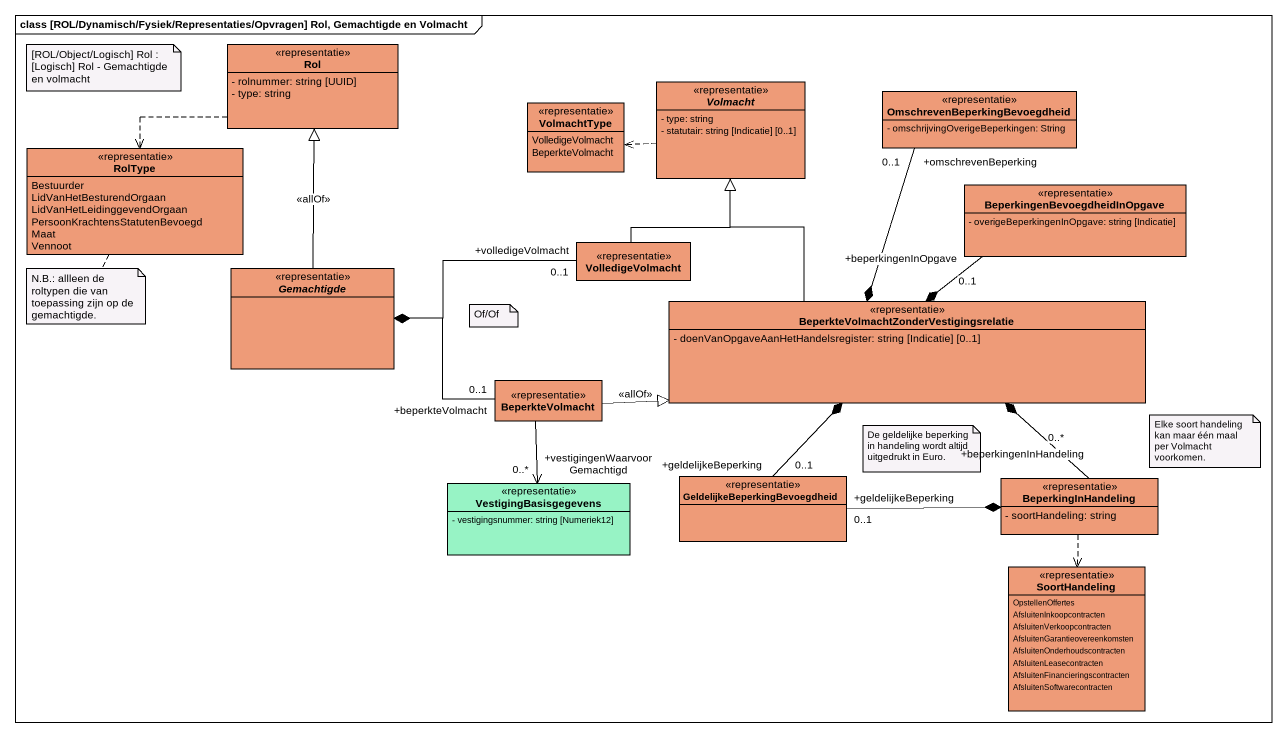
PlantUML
@startuml
mainframe class [ROL/Dynamisch/Fysiek/Representaties/Opvragen] Rol, Gemachtigde en Volmacht
hide circle
hide empty members
skinparam classAttributeIconSize 0
class Rol <<representatie>> #EE9B78 {
  - rolnummer: string [UUID]
  - type: string
}
enum VolmachtType <<representatie>> #EE9B78 {
  VolledigeVolmacht
  BeperkteVolmacht
}
abstract class Volmacht <<representatie>> #EE9B78 {
  - type: string
  - statutair: string [Indicatie] [0..1]
}
class "OmschrevenBeperkingBevoegdheid" as OmschrevenBeperkingBevoegdhe <<representatie>> #EE9B78 {
  - omschrijvingOverigeBeperkingen: String
}
enum RolType <<representatie>> #EE9B78 {
  Bestuurder
  LidVanHetBesturendOrgaan
  LidVanHetLeidinggevendOrgaan
  PersoonKrachtensStatutenBevoegd
  Maat
  Vennoot
}
class "BeperkingenBevoegdheidInOpgave" as BeperkingenBevoegdheidInOpga <<representatie>> #EE9B78 {
  - overigeBeperkingenInOpgave: string [Indicatie]
}
class VolledigeVolmacht <<representatie>> #EE9B78
abstract class Gemachtigde <<representatie>> #EE9B78
class "BeperkteVolmachtZonderVestigingsrelatie" as BeperkteVolmachtZonderVestig <<representatie>> #EE9B78 {
  - doenVanOpgaveAanHetHandelsregister: string [Indicatie] [0..1]
}
class BeperkteVolmacht <<representatie>> #EE9B78
class VestigingBasisgegevens <<representatie>> #97F3C5 {
  - vestigingsnummer: string [Numeriek12]
}
class "GeldelijkeBeperkingBevoegdheid" as GeldelijkeBeperkingBevoegdhe <<representatie>> #EE9B78
class BeperkingInHandeling <<representatie>> #EE9B78 {
  - soortHandeling: string
}
enum SoortHandeling <<representatie>> #EE9B78 {
  OpstellenOffertes
  AfsluitenInkoopcontracten
  AfsluitenVerkoopcontracten
  AfsluitenGarantieovereenkomsten
  AfsluitenOnderhoudscontracten
  AfsluitenLeasecontracten
  AfsluitenFinancieringscontracten
  AfsluitenSoftwarecontracten
}
Rol ..> RolType
Volmacht .left.> VolmachtType
OmschrevenBeperkingBevoegdhe "+omschrevenBeperking\n0..1" --* BeperkteVolmachtZonderVestig
BeperkingenBevoegdheidInOpga "+beperkingenInOpgave\n0..1" --* BeperkteVolmachtZonderVestig
VolledigeVolmacht -up-|> Volmacht
VolledigeVolmacht "+volledigeVolmacht\n0..1" -left-* Gemachtigde
Gemachtigde -up-|> Rol : <<allOf>>
BeperkteVolmachtZonderVestig -up-|> Volmacht
BeperkteVolmacht "+beperkteVolmacht\n0..1" -left-* Gemachtigde
BeperkteVolmacht -right-|> BeperkteVolmachtZonderVestig : <<allOf>>
BeperkteVolmacht --> "+vestigingenWaarvoorGemachtigd\n0..*" VestigingBasisgegevens
GeldelijkeBeperkingBevoegdhe "+geldelijkeBeperking\n0..1" -up-* BeperkteVolmachtZonderVestig
GeldelijkeBeperkingBevoegdhe "+geldelijkeBeperking\n0..1" -right-* BeperkingInHandeling
BeperkingInHandeling "+beperkingenInHandeling\n0..*" -up-* BeperkteVolmachtZonderVestig
BeperkingInHandeling ..> SoortHandeling
note as N1
  [ROL/Object/Logisch] Rol : [Logisch] Rol - Gemachtigde en volmacht
end note
note bottom of RolType : N.B.: allleen de roltypen die van toepassing zijn op de gemachtigde.
note as N3
  Of/Of
end note
note as N4
  Elke soort handeling kan maar één maal per Volmacht voorkomen.
end note
note as N5
  De geldelijke beperking in handeling wordt altijd uitgedrukt in Euro.
end note
@enduml
